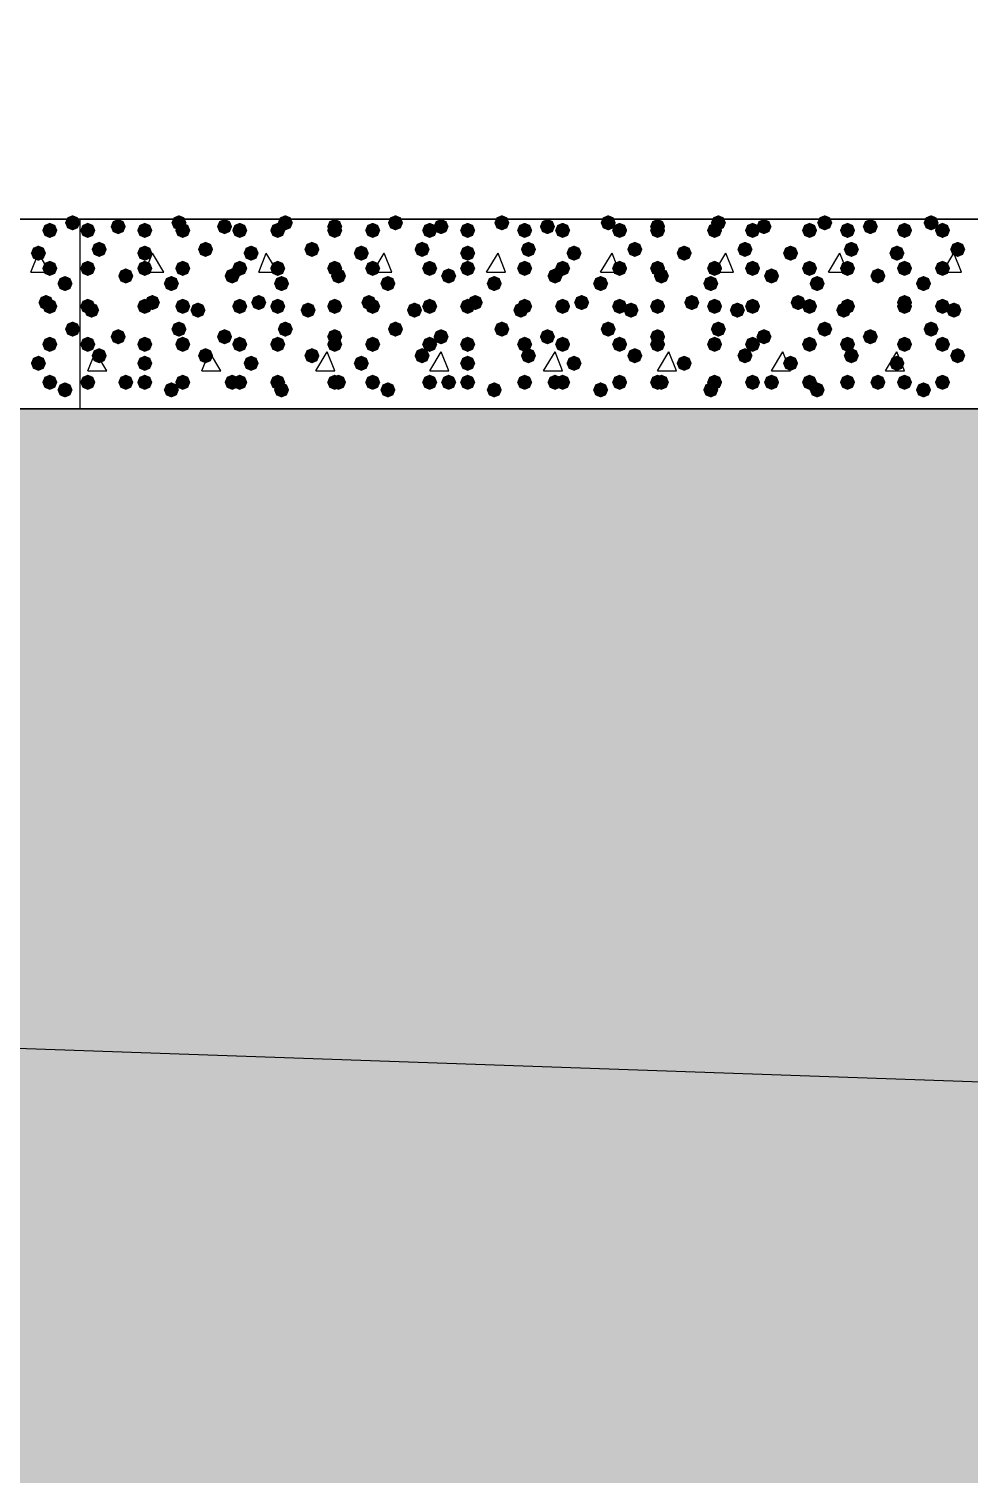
# Model space of a CAD drawing. Header units: millimetres. Extents: x 0 to 420, y 0 to 297.
# Drawn here: x 238.82 to 249.3, y 148.61 to 164.72 of the extents above; entities that cross this region are included whole.
import ezdxf

# ---------------------------------------------------------------- set-up
doc = ezdxf.new("R2010")
doc.units = ezdxf.units.MM
doc.layers.get('0').update_dxf_attribs({"linetype": 'CONTINUOUS'})

msp = doc.modelspace()

# ---------------------------------------------------------------- hatches: boundary and pattern name
at = {"true_color": 0x000007}
for points in [[(239.141, 162.475333), (239.116129, 162.415537), (239.056333, 162.390667), (238.996538, 162.415537), (238.971667, 162.475333), (238.996537, 162.535129), (239.056333, 162.56), (239.116129, 162.535129)], [(239.395, 162.56), (239.370129, 162.500204), (239.310333, 162.475333), (239.250538, 162.500204), (239.225667, 162.56), (239.250537, 162.619796), (239.310333, 162.644667), (239.370129, 162.619796)], [(239.014, 162.221333), (238.989129, 162.161537), (238.929333, 162.136667), (238.869538, 162.161537), (238.844667, 162.221333), (238.869537, 162.281129), (238.929333, 162.306), (238.989129, 162.281129)], [(239.141, 162.052), (239.116129, 161.992204), (239.056333, 161.967333), (238.996538, 161.992204), (238.971667, 162.052), (238.996537, 162.111796), (239.056333, 162.136667), (239.116129, 162.111796)], [(239.310333, 161.882667), (239.285462, 161.822871), (239.225667, 161.798), (239.165871, 161.822871), (239.141, 161.882667), (239.165871, 161.942462), (239.225667, 161.967333), (239.285462, 161.942463)], [(239.098667, 161.671), (239.073796, 161.611204), (239.014, 161.586333), (238.954204, 161.611204), (238.929333, 161.671), (238.954204, 161.730796), (239.014, 161.755667), (239.073796, 161.730796)], [(239.141, 161.628667), (239.116129, 161.568871), (239.056333, 161.544), (238.996538, 161.568871), (238.971667, 161.628667), (238.996537, 161.688462), (239.056333, 161.713333), (239.116129, 161.688463)], [(239.395, 161.374667), (239.370129, 161.314871), (239.310333, 161.29), (239.250538, 161.314871), (239.225667, 161.374667), (239.250537, 161.434462), (239.310333, 161.459333), (239.370129, 161.434463)], [(239.141, 161.205333), (239.116129, 161.145537), (239.056333, 161.120667), (238.996538, 161.145537), (238.971667, 161.205333), (238.996537, 161.265129), (239.056333, 161.29), (239.116129, 161.265129)], [(239.014, 160.993667), (238.989129, 160.933871), (238.929333, 160.909), (238.869538, 160.933871), (238.844667, 160.993667), (238.869537, 161.053462), (238.929333, 161.078333), (238.989129, 161.053463)], [(239.141, 160.782), (239.116129, 160.722204), (239.056333, 160.697333), (238.996538, 160.722204), (238.971667, 160.782), (238.996537, 160.841796), (239.056333, 160.866667), (239.116129, 160.841796)], [(239.310333, 160.697333), (239.285462, 160.637537), (239.225667, 160.612667), (239.165871, 160.637537), (239.141, 160.697333), (239.165871, 160.757129), (239.225667, 160.782), (239.285462, 160.757129)]]:
    msp.add_hatch(color=0, dxfattribs=at).paths.add_polyline_path(points, flags=0)
at = {"true_color": 0x000008}
for points in [[(239.564333, 162.475333), (239.539463, 162.415537), (239.479667, 162.390667), (239.419871, 162.415537), (239.395, 162.475333), (239.419871, 162.535129), (239.479667, 162.56), (239.539462, 162.535129)], [(239.903, 162.517667), (239.878129, 162.457871), (239.818333, 162.433), (239.758537, 162.457871), (239.733667, 162.517667), (239.758537, 162.577462), (239.818333, 162.602333), (239.878129, 162.577463)], [(240.199333, 162.475333), (240.174463, 162.415537), (240.114667, 162.390667), (240.054871, 162.415537), (240.03, 162.475333), (240.054871, 162.535129), (240.114667, 162.56), (240.174462, 162.535129)], [(240.580333, 162.56), (240.555462, 162.500204), (240.495667, 162.475333), (240.435871, 162.500204), (240.411, 162.56), (240.435871, 162.619796), (240.495667, 162.644667), (240.555462, 162.619796)], [(240.622667, 162.475333), (240.597796, 162.415537), (240.538, 162.390667), (240.478204, 162.415537), (240.453333, 162.475333), (240.478204, 162.535129), (240.538, 162.56), (240.597796, 162.535129)], [(241.088333, 162.517667), (241.063462, 162.457871), (241.003667, 162.433), (240.943871, 162.457871), (240.919, 162.517667), (240.943871, 162.577462), (241.003667, 162.602333), (241.063462, 162.577463)], [(241.257667, 162.475333), (241.232796, 162.415537), (241.173, 162.390667), (241.113204, 162.415537), (241.088333, 162.475333), (241.113204, 162.535129), (241.173, 162.56), (241.232796, 162.535129)], [(241.681, 162.475333), (241.656129, 162.415537), (241.596333, 162.390667), (241.536538, 162.415537), (241.511667, 162.475333), (241.536537, 162.535129), (241.596333, 162.56), (241.656129, 162.535129)], [(241.765667, 162.56), (241.740796, 162.500204), (241.681, 162.475333), (241.621204, 162.500204), (241.596333, 162.56), (241.621204, 162.619796), (241.681, 162.644667), (241.740796, 162.619796)], [(242.316, 162.517667), (242.291129, 162.457871), (242.231333, 162.433), (242.171538, 162.457871), (242.146667, 162.517667), (242.171537, 162.577462), (242.231333, 162.602333), (242.291129, 162.577463)], [(242.316, 162.475333), (242.291129, 162.415537), (242.231333, 162.390667), (242.171538, 162.415537), (242.146667, 162.475333), (242.171537, 162.535129), (242.231333, 162.56), (242.291129, 162.535129)], [(242.739333, 162.475333), (242.714463, 162.415537), (242.654667, 162.390667), (242.594871, 162.415537), (242.57, 162.475333), (242.594871, 162.535129), (242.654667, 162.56), (242.714462, 162.535129)], [(242.993333, 162.56), (242.968462, 162.500204), (242.908667, 162.475333), (242.848871, 162.500204), (242.824, 162.56), (242.848871, 162.619796), (242.908667, 162.644667), (242.968462, 162.619796)], [(243.374333, 162.475333), (243.349463, 162.415537), (243.289667, 162.390667), (243.229871, 162.415537), (243.205, 162.475333), (243.229871, 162.535129), (243.289667, 162.56), (243.349462, 162.535129)], [(243.501333, 162.517667), (243.476462, 162.457871), (243.416667, 162.433), (243.356871, 162.457871), (243.332, 162.517667), (243.356871, 162.577462), (243.416667, 162.602333), (243.476462, 162.577463)], [(243.797667, 162.475333), (243.772796, 162.415537), (243.713, 162.390667), (243.653204, 162.415537), (243.628333, 162.475333), (243.653204, 162.535129), (243.713, 162.56), (243.772796, 162.535129)], [(244.178667, 162.56), (244.153796, 162.500204), (244.094, 162.475333), (244.034204, 162.500204), (244.009333, 162.56), (244.034204, 162.619796), (244.094, 162.644667), (244.153796, 162.619796)], [(244.432667, 162.475333), (244.407796, 162.415537), (244.348, 162.390667), (244.288204, 162.415537), (244.263333, 162.475333), (244.288204, 162.535129), (244.348, 162.56), (244.407796, 162.535129)], [(244.686667, 162.517667), (244.661796, 162.457871), (244.602, 162.433), (244.542204, 162.457871), (244.517333, 162.517667), (244.542204, 162.577462), (244.602, 162.602333), (244.661796, 162.577463)], [(244.856, 162.475333), (244.831129, 162.415537), (244.771333, 162.390667), (244.711538, 162.415537), (244.686667, 162.475333), (244.711537, 162.535129), (244.771333, 162.56), (244.831129, 162.535129)], [(245.364, 162.56), (245.339129, 162.500204), (245.279333, 162.475333), (245.219538, 162.500204), (245.194667, 162.56), (245.219537, 162.619796), (245.279333, 162.644667), (245.339129, 162.619796)], [(245.491, 162.475333), (245.466129, 162.415537), (245.406333, 162.390667), (245.346538, 162.415537), (245.321667, 162.475333), (245.346537, 162.535129), (245.406333, 162.56), (245.466129, 162.535129)], [(245.914333, 162.517667), (245.889462, 162.457871), (245.829667, 162.433), (245.769871, 162.457871), (245.745, 162.517667), (245.769871, 162.577462), (245.829667, 162.602333), (245.889462, 162.577463)], [(245.914333, 162.475333), (245.889462, 162.415537), (245.829667, 162.390667), (245.769871, 162.415537), (245.745, 162.475333), (245.769871, 162.535129), (245.829667, 162.56), (245.889462, 162.535129)], [(246.549333, 162.475333), (246.524463, 162.415537), (246.464667, 162.390667), (246.404871, 162.415537), (246.38, 162.475333), (246.404871, 162.535129), (246.464667, 162.56), (246.524462, 162.535129)], [(246.591667, 162.56), (246.566796, 162.500204), (246.507, 162.475333), (246.447204, 162.500204), (246.422333, 162.56), (246.447204, 162.619796), (246.507, 162.644667), (246.566796, 162.619796)], [(246.972667, 162.475333), (246.947796, 162.415537), (246.888, 162.390667), (246.828204, 162.415537), (246.803333, 162.475333), (246.828204, 162.535129), (246.888, 162.56), (246.947796, 162.535129)], [(247.099667, 162.517667), (247.074796, 162.457871), (247.015, 162.433), (246.955204, 162.457871), (246.930333, 162.517667), (246.955204, 162.577462), (247.015, 162.602333), (247.074796, 162.577463)], [(247.607667, 162.475333), (247.582796, 162.415537), (247.523, 162.390667), (247.463204, 162.415537), (247.438333, 162.475333), (247.463204, 162.535129), (247.523, 162.56), (247.582796, 162.535129)], [(247.777, 162.56), (247.752129, 162.500204), (247.692333, 162.475333), (247.632537, 162.500204), (247.607667, 162.56), (247.632537, 162.619796), (247.692333, 162.644667), (247.752129, 162.619796)], [(248.031, 162.475333), (248.006129, 162.415537), (247.946333, 162.390667), (247.886538, 162.415537), (247.861667, 162.475333), (247.886537, 162.535129), (247.946333, 162.56), (248.006129, 162.535129)], [(248.285, 162.517667), (248.260129, 162.457871), (248.200333, 162.433), (248.140537, 162.457871), (248.115667, 162.517667), (248.140537, 162.577462), (248.200333, 162.602333), (248.260129, 162.577463)], [(248.666, 162.475333), (248.641129, 162.415537), (248.581333, 162.390667), (248.521538, 162.415537), (248.496667, 162.475333), (248.521537, 162.535129), (248.581333, 162.56), (248.641129, 162.535129)], [(248.962333, 162.56), (248.937462, 162.500204), (248.877667, 162.475333), (248.817871, 162.500204), (248.793, 162.56), (248.817871, 162.619796), (248.877667, 162.644667), (248.937462, 162.619796)], [(249.089333, 162.475333), (249.064462, 162.415537), (249.004667, 162.390667), (248.944871, 162.415537), (248.92, 162.475333), (248.944871, 162.535129), (249.004667, 162.56), (249.064462, 162.535129)], [(239.691333, 162.263667), (239.666462, 162.203871), (239.606667, 162.179), (239.546871, 162.203871), (239.522, 162.263667), (239.546871, 162.323462), (239.606667, 162.348333), (239.666462, 162.323463)], [(240.199333, 162.221333), (240.174463, 162.161537), (240.114667, 162.136667), (240.054871, 162.161537), (240.03, 162.221333), (240.054871, 162.281129), (240.114667, 162.306), (240.174462, 162.281129)], [(240.876667, 162.263667), (240.851796, 162.203871), (240.792, 162.179), (240.732204, 162.203871), (240.707333, 162.263667), (240.732204, 162.323462), (240.792, 162.348333), (240.851796, 162.323463)], [(241.384667, 162.221333), (241.359796, 162.161537), (241.3, 162.136667), (241.240204, 162.161537), (241.215333, 162.221333), (241.240204, 162.281129), (241.3, 162.306), (241.359796, 162.281129)], [(242.062, 162.263667), (242.037129, 162.203871), (241.977333, 162.179), (241.917537, 162.203871), (241.892667, 162.263667), (241.917537, 162.323462), (241.977333, 162.348333), (242.037129, 162.323463)], [(242.612333, 162.221333), (242.587462, 162.161537), (242.527667, 162.136667), (242.467871, 162.161537), (242.443, 162.221333), (242.467871, 162.281129), (242.527667, 162.306), (242.587462, 162.281129)], [(243.289667, 162.263667), (243.264796, 162.203871), (243.205, 162.179), (243.145204, 162.203871), (243.120333, 162.263667), (243.145204, 162.323462), (243.205, 162.348333), (243.264796, 162.323463)], [(243.797667, 162.221333), (243.772796, 162.161537), (243.713, 162.136667), (243.653204, 162.161537), (243.628333, 162.221333), (243.653204, 162.281129), (243.713, 162.306), (243.772796, 162.281129)], [(244.475, 162.263667), (244.450129, 162.203871), (244.390333, 162.179), (244.330537, 162.203871), (244.305667, 162.263667), (244.330537, 162.323462), (244.390333, 162.348333), (244.450129, 162.323463)], [(244.983, 162.221333), (244.958129, 162.161537), (244.898333, 162.136667), (244.838538, 162.161537), (244.813667, 162.221333), (244.838537, 162.281129), (244.898333, 162.306), (244.958129, 162.281129)], [(245.660333, 162.263667), (245.635462, 162.203871), (245.575667, 162.179), (245.515871, 162.203871), (245.491, 162.263667), (245.515871, 162.323462), (245.575667, 162.348333), (245.635462, 162.323463)], [(246.210667, 162.221333), (246.185796, 162.161537), (246.126, 162.136667), (246.066204, 162.161537), (246.041333, 162.221333), (246.066204, 162.281129), (246.126, 162.306), (246.185796, 162.281129)], [(246.888, 162.263667), (246.863129, 162.203871), (246.803333, 162.179), (246.743538, 162.203871), (246.718667, 162.263667), (246.743537, 162.323462), (246.803333, 162.348333), (246.863129, 162.323463)], [(247.396, 162.221333), (247.371129, 162.161537), (247.311333, 162.136667), (247.251538, 162.161537), (247.226667, 162.221333), (247.251537, 162.281129), (247.311333, 162.306), (247.371129, 162.281129)], [(248.073333, 162.263667), (248.048462, 162.203871), (247.988667, 162.179), (247.928871, 162.203871), (247.904, 162.263667), (247.928871, 162.323462), (247.988667, 162.348333), (248.048462, 162.323463)], [(248.581333, 162.221333), (248.556462, 162.161537), (248.496667, 162.136667), (248.436871, 162.161537), (248.412, 162.221333), (248.436871, 162.281129), (248.496667, 162.306), (248.556462, 162.281129)], [(249.258667, 162.263667), (249.233796, 162.203871), (249.174, 162.179), (249.114204, 162.203871), (249.089333, 162.263667), (249.114204, 162.323462), (249.174, 162.348333), (249.233796, 162.323463)], [(239.564333, 162.052), (239.539463, 161.992204), (239.479667, 161.967333), (239.419871, 161.992204), (239.395, 162.052), (239.419871, 162.111796), (239.479667, 162.136667), (239.539462, 162.111796)], [(240.199333, 162.052), (240.174463, 161.992204), (240.114667, 161.967333), (240.054871, 161.992204), (240.03, 162.052), (240.054871, 162.111796), (240.114667, 162.136667), (240.174462, 162.111796)], [(240.622667, 162.052), (240.597796, 161.992204), (240.538, 161.967333), (240.478204, 161.992204), (240.453333, 162.052), (240.478204, 162.111796), (240.538, 162.136667), (240.597796, 162.111796)], [(241.257667, 162.052), (241.232796, 161.992204), (241.173, 161.967333), (241.113204, 161.992204), (241.088333, 162.052), (241.113204, 162.111796), (241.173, 162.136667), (241.232796, 162.111796)], [(241.681, 162.052), (241.656129, 161.992204), (241.596333, 161.967333), (241.536538, 161.992204), (241.511667, 162.052), (241.536537, 162.111796), (241.596333, 162.136667), (241.656129, 162.111796)], [(242.316, 162.052), (242.291129, 161.992204), (242.231333, 161.967333), (242.171538, 161.992204), (242.146667, 162.052), (242.171537, 162.111796), (242.231333, 162.136667), (242.291129, 162.111796)], [(242.739333, 162.052), (242.714463, 161.992204), (242.654667, 161.967333), (242.594871, 161.992204), (242.57, 162.052), (242.594871, 162.111796), (242.654667, 162.136667), (242.714462, 162.111796)], [(243.374333, 162.052), (243.349463, 161.992204), (243.289667, 161.967333), (243.229871, 161.992204), (243.205, 162.052), (243.229871, 162.111796), (243.289667, 162.136667), (243.349462, 162.111796)], [(243.797667, 162.052), (243.772796, 161.992204), (243.713, 161.967333), (243.653204, 161.992204), (243.628333, 162.052), (243.653204, 162.111796), (243.713, 162.136667), (243.772796, 162.111796)], [(244.432667, 162.052), (244.407796, 161.992204), (244.348, 161.967333), (244.288204, 161.992204), (244.263333, 162.052), (244.288204, 162.111796), (244.348, 162.136667), (244.407796, 162.111796)], [(244.856, 162.052), (244.831129, 161.992204), (244.771333, 161.967333), (244.711538, 161.992204), (244.686667, 162.052), (244.711537, 162.111796), (244.771333, 162.136667), (244.831129, 162.111796)], [(245.491, 162.052), (245.466129, 161.992204), (245.406333, 161.967333), (245.346538, 161.992204), (245.321667, 162.052), (245.346537, 162.111796), (245.406333, 162.136667), (245.466129, 162.111796)], [(245.914333, 162.052), (245.889462, 161.992204), (245.829667, 161.967333), (245.769871, 161.992204), (245.745, 162.052), (245.769871, 162.111796), (245.829667, 162.136667), (245.889462, 162.111796)], [(246.549333, 162.052), (246.524463, 161.992204), (246.464667, 161.967333), (246.404871, 161.992204), (246.38, 162.052), (246.404871, 162.111796), (246.464667, 162.136667), (246.524462, 162.111796)], [(246.972667, 162.052), (246.947796, 161.992204), (246.888, 161.967333), (246.828204, 161.992204), (246.803333, 162.052), (246.828204, 162.111796), (246.888, 162.136667), (246.947796, 162.111796)], [(247.607667, 162.052), (247.582796, 161.992204), (247.523, 161.967333), (247.463204, 161.992204), (247.438333, 162.052), (247.463204, 162.111796), (247.523, 162.136667), (247.582796, 162.111796)], [(248.031, 162.052), (248.006129, 161.992204), (247.946333, 161.967333), (247.886538, 161.992204), (247.861667, 162.052), (247.886537, 162.111796), (247.946333, 162.136667), (248.006129, 162.111796)], [(248.666, 162.052), (248.641129, 161.992204), (248.581333, 161.967333), (248.521538, 161.992204), (248.496667, 162.052), (248.521537, 162.111796), (248.581333, 162.136667), (248.641129, 162.111796)], [(249.089333, 162.052), (249.064462, 161.992204), (249.004667, 161.967333), (248.944871, 161.992204), (248.92, 162.052), (248.944871, 162.111796), (249.004667, 162.136667), (249.064462, 162.111796)], [(239.987667, 161.967333), (239.962796, 161.907537), (239.903, 161.882667), (239.843204, 161.907537), (239.818333, 161.967333), (239.843204, 162.027129), (239.903, 162.052), (239.962796, 162.027129)], [(240.495667, 161.882667), (240.470796, 161.822871), (240.411, 161.798), (240.351204, 161.822871), (240.326333, 161.882667), (240.351204, 161.942462), (240.411, 161.967333), (240.470796, 161.942463)], [(241.173, 161.967333), (241.148129, 161.907537), (241.088333, 161.882667), (241.028538, 161.907537), (241.003667, 161.967333), (241.028537, 162.027129), (241.088333, 162.052), (241.148129, 162.027129)], [(241.723333, 161.882667), (241.698463, 161.822871), (241.638667, 161.798), (241.578871, 161.822871), (241.554, 161.882667), (241.578871, 161.942462), (241.638667, 161.967333), (241.698462, 161.942463)], [(242.358333, 161.967333), (242.333463, 161.907537), (242.273667, 161.882667), (242.213871, 161.907537), (242.189, 161.967333), (242.213871, 162.027129), (242.273667, 162.052), (242.333462, 162.027129)], [(242.908667, 161.882667), (242.883796, 161.822871), (242.824, 161.798), (242.764204, 161.822871), (242.739333, 161.882667), (242.764204, 161.942462), (242.824, 161.967333), (242.883796, 161.942463)], [(243.586, 161.967333), (243.561129, 161.907537), (243.501333, 161.882667), (243.441538, 161.907537), (243.416667, 161.967333), (243.441537, 162.027129), (243.501333, 162.052), (243.561129, 162.027129)], [(244.094, 161.882667), (244.069129, 161.822871), (244.009333, 161.798), (243.949538, 161.822871), (243.924667, 161.882667), (243.949537, 161.942462), (244.009333, 161.967333), (244.069129, 161.942463)], [(244.771333, 161.967333), (244.746462, 161.907537), (244.686667, 161.882667), (244.626871, 161.907537), (244.602, 161.967333), (244.626871, 162.027129), (244.686667, 162.052), (244.746462, 162.027129)], [(245.279333, 161.882667), (245.254462, 161.822871), (245.194667, 161.798), (245.134871, 161.822871), (245.11, 161.882667), (245.134871, 161.942462), (245.194667, 161.967333), (245.254462, 161.942463)], [(245.956667, 161.967333), (245.931796, 161.907537), (245.872, 161.882667), (245.812204, 161.907537), (245.787333, 161.967333), (245.812204, 162.027129), (245.872, 162.052), (245.931796, 162.027129)], [(246.507, 161.882667), (246.482129, 161.822871), (246.422333, 161.798), (246.362537, 161.822871), (246.337667, 161.882667), (246.362537, 161.942462), (246.422333, 161.967333), (246.482129, 161.942463)], [(247.184333, 161.967333), (247.159462, 161.907537), (247.099667, 161.882667), (247.039871, 161.907537), (247.015, 161.967333), (247.039871, 162.027129), (247.099667, 162.052), (247.159462, 162.027129)], [(247.692333, 161.882667), (247.667463, 161.822871), (247.607667, 161.798), (247.547871, 161.822871), (247.523, 161.882667), (247.547871, 161.942462), (247.607667, 161.967333), (247.667462, 161.942463)], [(248.369667, 161.967333), (248.344796, 161.907537), (248.285, 161.882667), (248.225204, 161.907537), (248.200333, 161.967333), (248.225204, 162.027129), (248.285, 162.052), (248.344796, 162.027129)], [(248.877667, 161.882667), (248.852796, 161.822871), (248.793, 161.798), (248.733204, 161.822871), (248.708333, 161.882667), (248.733204, 161.942462), (248.793, 161.967333), (248.852796, 161.942463)], [(240.284, 161.671), (240.259129, 161.611204), (240.199333, 161.586333), (240.139538, 161.611204), (240.114667, 161.671), (240.139537, 161.730796), (240.199333, 161.755667), (240.259129, 161.730796)], [(241.469333, 161.671), (241.444462, 161.611204), (241.384667, 161.586333), (241.324871, 161.611204), (241.3, 161.671), (241.324871, 161.730796), (241.384667, 161.755667), (241.444462, 161.730796)], [(242.697, 161.671), (242.672129, 161.611204), (242.612333, 161.586333), (242.552537, 161.611204), (242.527667, 161.671), (242.552537, 161.730796), (242.612333, 161.755667), (242.672129, 161.730796)], [(243.882333, 161.671), (243.857463, 161.611204), (243.797667, 161.586333), (243.737871, 161.611204), (243.713, 161.671), (243.737871, 161.730796), (243.797667, 161.755667), (243.857462, 161.730796)], [(245.067667, 161.671), (245.042796, 161.611204), (244.983, 161.586333), (244.923204, 161.611204), (244.898333, 161.671), (244.923204, 161.730796), (244.983, 161.755667), (245.042796, 161.730796)], [(246.295333, 161.671), (246.270462, 161.611204), (246.210667, 161.586333), (246.150871, 161.611204), (246.126, 161.671), (246.150871, 161.730796), (246.210667, 161.755667), (246.270462, 161.730796)], [(247.480667, 161.671), (247.455796, 161.611204), (247.396, 161.586333), (247.336204, 161.611204), (247.311333, 161.671), (247.336204, 161.730796), (247.396, 161.755667), (247.455796, 161.730796)], [(248.666, 161.671), (248.641129, 161.611204), (248.581333, 161.586333), (248.521538, 161.611204), (248.496667, 161.671), (248.521537, 161.730796), (248.581333, 161.755667), (248.641129, 161.730796)], [(239.564333, 161.628667), (239.539463, 161.568871), (239.479667, 161.544), (239.419871, 161.568871), (239.395, 161.628667), (239.419871, 161.688462), (239.479667, 161.713333), (239.539462, 161.688463)], [(239.606667, 161.586333), (239.581796, 161.526537), (239.522, 161.501667), (239.462204, 161.526537), (239.437333, 161.586333), (239.462204, 161.646129), (239.522, 161.671), (239.581796, 161.646129)], [(240.199333, 161.628667), (240.174463, 161.568871), (240.114667, 161.544), (240.054871, 161.568871), (240.03, 161.628667), (240.054871, 161.688462), (240.114667, 161.713333), (240.174462, 161.688463)], [(240.622667, 161.628667), (240.597796, 161.568871), (240.538, 161.544), (240.478204, 161.568871), (240.453333, 161.628667), (240.478204, 161.688462), (240.538, 161.713333), (240.597796, 161.688463)], [(240.792, 161.586333), (240.767129, 161.526537), (240.707333, 161.501667), (240.647538, 161.526537), (240.622667, 161.586333), (240.647537, 161.646129), (240.707333, 161.671), (240.767129, 161.646129)], [(241.257667, 161.628667), (241.232796, 161.568871), (241.173, 161.544), (241.113204, 161.568871), (241.088333, 161.628667), (241.113204, 161.688462), (241.173, 161.713333), (241.232796, 161.688463)], [(241.681, 161.628667), (241.656129, 161.568871), (241.596333, 161.544), (241.536538, 161.568871), (241.511667, 161.628667), (241.536537, 161.688462), (241.596333, 161.713333), (241.656129, 161.688463)], [(242.019667, 161.586333), (241.994796, 161.526537), (241.935, 161.501667), (241.875204, 161.526537), (241.850333, 161.586333), (241.875204, 161.646129), (241.935, 161.671), (241.994796, 161.646129)], [(242.316, 161.628667), (242.291129, 161.568871), (242.231333, 161.544), (242.171538, 161.568871), (242.146667, 161.628667), (242.171537, 161.688462), (242.231333, 161.713333), (242.291129, 161.688463)], [(242.739333, 161.628667), (242.714463, 161.568871), (242.654667, 161.544), (242.594871, 161.568871), (242.57, 161.628667), (242.594871, 161.688462), (242.654667, 161.713333), (242.714462, 161.688463)], [(243.205, 161.586333), (243.180129, 161.526537), (243.120333, 161.501667), (243.060538, 161.526537), (243.035667, 161.586333), (243.060537, 161.646129), (243.120333, 161.671), (243.180129, 161.646129)], [(243.374333, 161.628667), (243.349463, 161.568871), (243.289667, 161.544), (243.229871, 161.568871), (243.205, 161.628667), (243.229871, 161.688462), (243.289667, 161.713333), (243.349462, 161.688463)], [(243.797667, 161.628667), (243.772796, 161.568871), (243.713, 161.544), (243.653204, 161.568871), (243.628333, 161.628667), (243.653204, 161.688462), (243.713, 161.713333), (243.772796, 161.688463)], [(244.390333, 161.586333), (244.365462, 161.526537), (244.305667, 161.501667), (244.245871, 161.526537), (244.221, 161.586333), (244.245871, 161.646129), (244.305667, 161.671), (244.365462, 161.646129)], [(244.432667, 161.628667), (244.407796, 161.568871), (244.348, 161.544), (244.288204, 161.568871), (244.263333, 161.628667), (244.288204, 161.688462), (244.348, 161.713333), (244.407796, 161.688463)], [(244.856, 161.628667), (244.831129, 161.568871), (244.771333, 161.544), (244.711538, 161.568871), (244.686667, 161.628667), (244.711537, 161.688462), (244.771333, 161.713333), (244.831129, 161.688463)], [(245.491, 161.628667), (245.466129, 161.568871), (245.406333, 161.544), (245.346538, 161.568871), (245.321667, 161.628667), (245.346537, 161.688462), (245.406333, 161.713333), (245.466129, 161.688463)], [(245.618, 161.586333), (245.593129, 161.526537), (245.533333, 161.501667), (245.473537, 161.526537), (245.448667, 161.586333), (245.473537, 161.646129), (245.533333, 161.671), (245.593129, 161.646129)], [(245.914333, 161.628667), (245.889462, 161.568871), (245.829667, 161.544), (245.769871, 161.568871), (245.745, 161.628667), (245.769871, 161.688462), (245.829667, 161.713333), (245.889462, 161.688463)], [(246.549333, 161.628667), (246.524463, 161.568871), (246.464667, 161.544), (246.404871, 161.568871), (246.38, 161.628667), (246.404871, 161.688462), (246.464667, 161.713333), (246.524462, 161.688463)], [(246.803333, 161.586333), (246.778462, 161.526537), (246.718667, 161.501667), (246.658871, 161.526537), (246.634, 161.586333), (246.658871, 161.646129), (246.718667, 161.671), (246.778462, 161.646129)], [(246.972667, 161.628667), (246.947796, 161.568871), (246.888, 161.544), (246.828204, 161.568871), (246.803333, 161.628667), (246.828204, 161.688462), (246.888, 161.713333), (246.947796, 161.688463)], [(247.607667, 161.628667), (247.582796, 161.568871), (247.523, 161.544), (247.463204, 161.568871), (247.438333, 161.628667), (247.463204, 161.688462), (247.523, 161.713333), (247.582796, 161.688463)], [(247.988667, 161.586333), (247.963796, 161.526537), (247.904, 161.501667), (247.844204, 161.526537), (247.819333, 161.586333), (247.844204, 161.646129), (247.904, 161.671), (247.963796, 161.646129)], [(248.031, 161.628667), (248.006129, 161.568871), (247.946333, 161.544), (247.886538, 161.568871), (247.861667, 161.628667), (247.886537, 161.688462), (247.946333, 161.713333), (248.006129, 161.688463)], [(248.666, 161.628667), (248.641129, 161.568871), (248.581333, 161.544), (248.521538, 161.568871), (248.496667, 161.628667), (248.521537, 161.688462), (248.581333, 161.713333), (248.641129, 161.688463)], [(249.089333, 161.628667), (249.064462, 161.568871), (249.004667, 161.544), (248.944871, 161.568871), (248.92, 161.628667), (248.944871, 161.688462), (249.004667, 161.713333), (249.064462, 161.688463)], [(249.216333, 161.586333), (249.191462, 161.526537), (249.131667, 161.501667), (249.071871, 161.526537), (249.047, 161.586333), (249.071871, 161.646129), (249.131667, 161.671), (249.191462, 161.646129)], [(240.580333, 161.374667), (240.555462, 161.314871), (240.495667, 161.29), (240.435871, 161.314871), (240.411, 161.374667), (240.435871, 161.434462), (240.495667, 161.459333), (240.555462, 161.434463)], [(241.765667, 161.374667), (241.740796, 161.314871), (241.681, 161.29), (241.621204, 161.314871), (241.596333, 161.374667), (241.621204, 161.434462), (241.681, 161.459333), (241.740796, 161.434463)], [(242.993333, 161.374667), (242.968462, 161.314871), (242.908667, 161.29), (242.848871, 161.314871), (242.824, 161.374667), (242.848871, 161.434462), (242.908667, 161.459333), (242.968462, 161.434463)], [(244.178667, 161.374667), (244.153796, 161.314871), (244.094, 161.29), (244.034204, 161.314871), (244.009333, 161.374667), (244.034204, 161.434462), (244.094, 161.459333), (244.153796, 161.434463)], [(245.364, 161.374667), (245.339129, 161.314871), (245.279333, 161.29), (245.219538, 161.314871), (245.194667, 161.374667), (245.219537, 161.434462), (245.279333, 161.459333), (245.339129, 161.434463)], [(246.591667, 161.374667), (246.566796, 161.314871), (246.507, 161.29), (246.447204, 161.314871), (246.422333, 161.374667), (246.447204, 161.434462), (246.507, 161.459333), (246.566796, 161.434463)], [(247.777, 161.374667), (247.752129, 161.314871), (247.692333, 161.29), (247.632537, 161.314871), (247.607667, 161.374667), (247.632537, 161.434462), (247.692333, 161.459333), (247.752129, 161.434463)], [(248.962333, 161.374667), (248.937462, 161.314871), (248.877667, 161.29), (248.817871, 161.314871), (248.793, 161.374667), (248.817871, 161.434462), (248.877667, 161.459333), (248.937462, 161.434463)], [(239.564333, 161.205333), (239.539463, 161.145537), (239.479667, 161.120667), (239.419871, 161.145537), (239.395, 161.205333), (239.419871, 161.265129), (239.479667, 161.29), (239.539462, 161.265129)], [(239.903, 161.29), (239.878129, 161.230204), (239.818333, 161.205333), (239.758537, 161.230204), (239.733667, 161.29), (239.758537, 161.349796), (239.818333, 161.374667), (239.878129, 161.349796)], [(240.199333, 161.205333), (240.174463, 161.145537), (240.114667, 161.120667), (240.054871, 161.145537), (240.03, 161.205333), (240.054871, 161.265129), (240.114667, 161.29), (240.174462, 161.265129)], [(240.622667, 161.205333), (240.597796, 161.145537), (240.538, 161.120667), (240.478204, 161.145537), (240.453333, 161.205333), (240.478204, 161.265129), (240.538, 161.29), (240.597796, 161.265129)], [(241.088333, 161.29), (241.063462, 161.230204), (241.003667, 161.205333), (240.943871, 161.230204), (240.919, 161.29), (240.943871, 161.349796), (241.003667, 161.374667), (241.063462, 161.349796)], [(241.257667, 161.205333), (241.232796, 161.145537), (241.173, 161.120667), (241.113204, 161.145537), (241.088333, 161.205333), (241.113204, 161.265129), (241.173, 161.29), (241.232796, 161.265129)], [(241.681, 161.205333), (241.656129, 161.145537), (241.596333, 161.120667), (241.536538, 161.145537), (241.511667, 161.205333), (241.536537, 161.265129), (241.596333, 161.29), (241.656129, 161.265129)], [(242.316, 161.29), (242.291129, 161.230204), (242.231333, 161.205333), (242.171538, 161.230204), (242.146667, 161.29), (242.171537, 161.349796), (242.231333, 161.374667), (242.291129, 161.349796)], [(242.316, 161.205333), (242.291129, 161.145537), (242.231333, 161.120667), (242.171538, 161.145537), (242.146667, 161.205333), (242.171537, 161.265129), (242.231333, 161.29), (242.291129, 161.265129)], [(242.739333, 161.205333), (242.714463, 161.145537), (242.654667, 161.120667), (242.594871, 161.145537), (242.57, 161.205333), (242.594871, 161.265129), (242.654667, 161.29), (242.714462, 161.265129)], [(243.374333, 161.205333), (243.349463, 161.145537), (243.289667, 161.120667), (243.229871, 161.145537), (243.205, 161.205333), (243.229871, 161.265129), (243.289667, 161.29), (243.349462, 161.265129)], [(243.501333, 161.29), (243.476462, 161.230204), (243.416667, 161.205333), (243.356871, 161.230204), (243.332, 161.29), (243.356871, 161.349796), (243.416667, 161.374667), (243.476462, 161.349796)], [(243.797667, 161.205333), (243.772796, 161.145537), (243.713, 161.120667), (243.653204, 161.145537), (243.628333, 161.205333), (243.653204, 161.265129), (243.713, 161.29), (243.772796, 161.265129)], [(244.432667, 161.205333), (244.407796, 161.145537), (244.348, 161.120667), (244.288204, 161.145537), (244.263333, 161.205333), (244.288204, 161.265129), (244.348, 161.29), (244.407796, 161.265129)], [(244.686667, 161.29), (244.661796, 161.230204), (244.602, 161.205333), (244.542204, 161.230204), (244.517333, 161.29), (244.542204, 161.349796), (244.602, 161.374667), (244.661796, 161.349796)], [(244.856, 161.205333), (244.831129, 161.145537), (244.771333, 161.120667), (244.711538, 161.145537), (244.686667, 161.205333), (244.711537, 161.265129), (244.771333, 161.29), (244.831129, 161.265129)], [(245.491, 161.205333), (245.466129, 161.145537), (245.406333, 161.120667), (245.346538, 161.145537), (245.321667, 161.205333), (245.346537, 161.265129), (245.406333, 161.29), (245.466129, 161.265129)], [(245.914333, 161.29), (245.889462, 161.230204), (245.829667, 161.205333), (245.769871, 161.230204), (245.745, 161.29), (245.769871, 161.349796), (245.829667, 161.374667), (245.889462, 161.349796)], [(245.914333, 161.205333), (245.889462, 161.145537), (245.829667, 161.120667), (245.769871, 161.145537), (245.745, 161.205333), (245.769871, 161.265129), (245.829667, 161.29), (245.889462, 161.265129)], [(246.549333, 161.205333), (246.524463, 161.145537), (246.464667, 161.120667), (246.404871, 161.145537), (246.38, 161.205333), (246.404871, 161.265129), (246.464667, 161.29), (246.524462, 161.265129)], [(246.972667, 161.205333), (246.947796, 161.145537), (246.888, 161.120667), (246.828204, 161.145537), (246.803333, 161.205333), (246.828204, 161.265129), (246.888, 161.29), (246.947796, 161.265129)], [(247.099667, 161.29), (247.074796, 161.230204), (247.015, 161.205333), (246.955204, 161.230204), (246.930333, 161.29), (246.955204, 161.349796), (247.015, 161.374667), (247.074796, 161.349796)], [(247.607667, 161.205333), (247.582796, 161.145537), (247.523, 161.120667), (247.463204, 161.145537), (247.438333, 161.205333), (247.463204, 161.265129), (247.523, 161.29), (247.582796, 161.265129)], [(248.031, 161.205333), (248.006129, 161.145537), (247.946333, 161.120667), (247.886538, 161.145537), (247.861667, 161.205333), (247.886537, 161.265129), (247.946333, 161.29), (248.006129, 161.265129)], [(248.285, 161.29), (248.260129, 161.230204), (248.200333, 161.205333), (248.140537, 161.230204), (248.115667, 161.29), (248.140537, 161.349796), (248.200333, 161.374667), (248.260129, 161.349796)], [(248.666, 161.205333), (248.641129, 161.145537), (248.581333, 161.120667), (248.521538, 161.145537), (248.496667, 161.205333), (248.521537, 161.265129), (248.581333, 161.29), (248.641129, 161.265129)], [(249.089333, 161.205333), (249.064462, 161.145537), (249.004667, 161.120667), (248.944871, 161.145537), (248.92, 161.205333), (248.944871, 161.265129), (249.004667, 161.29), (249.064462, 161.265129)], [(239.691333, 161.078333), (239.666462, 161.018537), (239.606667, 160.993667), (239.546871, 161.018537), (239.522, 161.078333), (239.546871, 161.138129), (239.606667, 161.163), (239.666462, 161.138129)], [(240.876667, 161.078333), (240.851796, 161.018537), (240.792, 160.993667), (240.732204, 161.018537), (240.707333, 161.078333), (240.732204, 161.138129), (240.792, 161.163), (240.851796, 161.138129)], [(242.062, 161.078333), (242.037129, 161.018537), (241.977333, 160.993667), (241.917537, 161.018537), (241.892667, 161.078333), (241.917537, 161.138129), (241.977333, 161.163), (242.037129, 161.138129)], [(243.289667, 161.078333), (243.264796, 161.018537), (243.205, 160.993667), (243.145204, 161.018537), (243.120333, 161.078333), (243.145204, 161.138129), (243.205, 161.163), (243.264796, 161.138129)], [(244.475, 161.078333), (244.450129, 161.018537), (244.390333, 160.993667), (244.330537, 161.018537), (244.305667, 161.078333), (244.330537, 161.138129), (244.390333, 161.163), (244.450129, 161.138129)], [(245.660333, 161.078333), (245.635462, 161.018537), (245.575667, 160.993667), (245.515871, 161.018537), (245.491, 161.078333), (245.515871, 161.138129), (245.575667, 161.163), (245.635462, 161.138129)], [(246.888, 161.078333), (246.863129, 161.018537), (246.803333, 160.993667), (246.743538, 161.018537), (246.718667, 161.078333), (246.743537, 161.138129), (246.803333, 161.163), (246.863129, 161.138129)], [(248.073333, 161.078333), (248.048462, 161.018537), (247.988667, 160.993667), (247.928871, 161.018537), (247.904, 161.078333), (247.928871, 161.138129), (247.988667, 161.163), (248.048462, 161.138129)], [(249.258667, 161.078333), (249.233796, 161.018537), (249.174, 160.993667), (249.114204, 161.018537), (249.089333, 161.078333), (249.114204, 161.138129), (249.174, 161.163), (249.233796, 161.138129)], [(240.199333, 160.993667), (240.174463, 160.933871), (240.114667, 160.909), (240.054871, 160.933871), (240.03, 160.993667), (240.054871, 161.053462), (240.114667, 161.078333), (240.174462, 161.053463)], [(241.384667, 160.993667), (241.359796, 160.933871), (241.3, 160.909), (241.240204, 160.933871), (241.215333, 160.993667), (241.240204, 161.053462), (241.3, 161.078333), (241.359796, 161.053463)], [(242.612333, 160.993667), (242.587462, 160.933871), (242.527667, 160.909), (242.467871, 160.933871), (242.443, 160.993667), (242.467871, 161.053462), (242.527667, 161.078333), (242.587462, 161.053463)], [(243.797667, 160.993667), (243.772796, 160.933871), (243.713, 160.909), (243.653204, 160.933871), (243.628333, 160.993667), (243.653204, 161.053462), (243.713, 161.078333), (243.772796, 161.053463)], [(244.983, 160.993667), (244.958129, 160.933871), (244.898333, 160.909), (244.838538, 160.933871), (244.813667, 160.993667), (244.838537, 161.053462), (244.898333, 161.078333), (244.958129, 161.053463)], [(246.210667, 160.993667), (246.185796, 160.933871), (246.126, 160.909), (246.066204, 160.933871), (246.041333, 160.993667), (246.066204, 161.053462), (246.126, 161.078333), (246.185796, 161.053463)], [(247.396, 160.993667), (247.371129, 160.933871), (247.311333, 160.909), (247.251538, 160.933871), (247.226667, 160.993667), (247.251537, 161.053462), (247.311333, 161.078333), (247.371129, 161.053463)], [(248.581333, 160.993667), (248.556462, 160.933871), (248.496667, 160.909), (248.436871, 160.933871), (248.412, 160.993667), (248.436871, 161.053462), (248.496667, 161.078333), (248.556462, 161.053463)], [(239.564333, 160.782), (239.539463, 160.722204), (239.479667, 160.697333), (239.419871, 160.722204), (239.395, 160.782), (239.419871, 160.841796), (239.479667, 160.866667), (239.539462, 160.841796)], [(239.987667, 160.782), (239.962796, 160.722204), (239.903, 160.697333), (239.843204, 160.722204), (239.818333, 160.782), (239.843204, 160.841796), (239.903, 160.866667), (239.962796, 160.841796)], [(240.199333, 160.782), (240.174463, 160.722204), (240.114667, 160.697333), (240.054871, 160.722204), (240.03, 160.782), (240.054871, 160.841796), (240.114667, 160.866667), (240.174462, 160.841796)], [(240.495667, 160.697333), (240.470796, 160.637537), (240.411, 160.612667), (240.351204, 160.637537), (240.326333, 160.697333), (240.351204, 160.757129), (240.411, 160.782), (240.470796, 160.757129)], [(240.622667, 160.782), (240.597796, 160.722204), (240.538, 160.697333), (240.478204, 160.722204), (240.453333, 160.782), (240.478204, 160.841796), (240.538, 160.866667), (240.597796, 160.841796)], [(241.173, 160.782), (241.148129, 160.722204), (241.088333, 160.697333), (241.028538, 160.722204), (241.003667, 160.782), (241.028537, 160.841796), (241.088333, 160.866667), (241.148129, 160.841796)], [(241.257667, 160.782), (241.232796, 160.722204), (241.173, 160.697333), (241.113204, 160.722204), (241.088333, 160.782), (241.113204, 160.841796), (241.173, 160.866667), (241.232796, 160.841796)], [(241.681, 160.782), (241.656129, 160.722204), (241.596333, 160.697333), (241.536538, 160.722204), (241.511667, 160.782), (241.536537, 160.841796), (241.596333, 160.866667), (241.656129, 160.841796)], [(241.723333, 160.697333), (241.698463, 160.637537), (241.638667, 160.612667), (241.578871, 160.637537), (241.554, 160.697333), (241.578871, 160.757129), (241.638667, 160.782), (241.698462, 160.757129)], [(242.316, 160.782), (242.291129, 160.722204), (242.231333, 160.697333), (242.171538, 160.722204), (242.146667, 160.782), (242.171537, 160.841796), (242.231333, 160.866667), (242.291129, 160.841796)], [(242.358333, 160.782), (242.333463, 160.722204), (242.273667, 160.697333), (242.213871, 160.722204), (242.189, 160.782), (242.213871, 160.841796), (242.273667, 160.866667), (242.333462, 160.841796)], [(242.739333, 160.782), (242.714463, 160.722204), (242.654667, 160.697333), (242.594871, 160.722204), (242.57, 160.782), (242.594871, 160.841796), (242.654667, 160.866667), (242.714462, 160.841796)], [(242.908667, 160.697333), (242.883796, 160.637537), (242.824, 160.612667), (242.764204, 160.637537), (242.739333, 160.697333), (242.764204, 160.757129), (242.824, 160.782), (242.883796, 160.757129)], [(243.374333, 160.782), (243.349463, 160.722204), (243.289667, 160.697333), (243.229871, 160.722204), (243.205, 160.782), (243.229871, 160.841796), (243.289667, 160.866667), (243.349462, 160.841796)], [(243.586, 160.782), (243.561129, 160.722204), (243.501333, 160.697333), (243.441538, 160.722204), (243.416667, 160.782), (243.441537, 160.841796), (243.501333, 160.866667), (243.561129, 160.841796)], [(243.797667, 160.782), (243.772796, 160.722204), (243.713, 160.697333), (243.653204, 160.722204), (243.628333, 160.782), (243.653204, 160.841796), (243.713, 160.866667), (243.772796, 160.841796)], [(244.094, 160.697333), (244.069129, 160.637537), (244.009333, 160.612667), (243.949538, 160.637537), (243.924667, 160.697333), (243.949537, 160.757129), (244.009333, 160.782), (244.069129, 160.757129)], [(244.432667, 160.782), (244.407796, 160.722204), (244.348, 160.697333), (244.288204, 160.722204), (244.263333, 160.782), (244.288204, 160.841796), (244.348, 160.866667), (244.407796, 160.841796)], [(244.771333, 160.782), (244.746462, 160.722204), (244.686667, 160.697333), (244.626871, 160.722204), (244.602, 160.782), (244.626871, 160.841796), (244.686667, 160.866667), (244.746462, 160.841796)], [(244.856, 160.782), (244.831129, 160.722204), (244.771333, 160.697333), (244.711538, 160.722204), (244.686667, 160.782), (244.711537, 160.841796), (244.771333, 160.866667), (244.831129, 160.841796)], [(245.279333, 160.697333), (245.254462, 160.637537), (245.194667, 160.612667), (245.134871, 160.637537), (245.11, 160.697333), (245.134871, 160.757129), (245.194667, 160.782), (245.254462, 160.757129)], [(245.491, 160.782), (245.466129, 160.722204), (245.406333, 160.697333), (245.346538, 160.722204), (245.321667, 160.782), (245.346537, 160.841796), (245.406333, 160.866667), (245.466129, 160.841796)], [(245.914333, 160.782), (245.889462, 160.722204), (245.829667, 160.697333), (245.769871, 160.722204), (245.745, 160.782), (245.769871, 160.841796), (245.829667, 160.866667), (245.889462, 160.841796)], [(245.956667, 160.782), (245.931796, 160.722204), (245.872, 160.697333), (245.812204, 160.722204), (245.787333, 160.782), (245.812204, 160.841796), (245.872, 160.866667), (245.931796, 160.841796)], [(246.507, 160.697333), (246.482129, 160.637537), (246.422333, 160.612667), (246.362537, 160.637537), (246.337667, 160.697333), (246.362537, 160.757129), (246.422333, 160.782), (246.482129, 160.757129)], [(246.549333, 160.782), (246.524463, 160.722204), (246.464667, 160.697333), (246.404871, 160.722204), (246.38, 160.782), (246.404871, 160.841796), (246.464667, 160.866667), (246.524462, 160.841796)], [(246.972667, 160.782), (246.947796, 160.722204), (246.888, 160.697333), (246.828204, 160.722204), (246.803333, 160.782), (246.828204, 160.841796), (246.888, 160.866667), (246.947796, 160.841796)], [(247.184333, 160.782), (247.159462, 160.722204), (247.099667, 160.697333), (247.039871, 160.722204), (247.015, 160.782), (247.039871, 160.841796), (247.099667, 160.866667), (247.159462, 160.841796)], [(247.607667, 160.782), (247.582796, 160.722204), (247.523, 160.697333), (247.463204, 160.722204), (247.438333, 160.782), (247.463204, 160.841796), (247.523, 160.866667), (247.582796, 160.841796)], [(247.692333, 160.697333), (247.667463, 160.637537), (247.607667, 160.612667), (247.547871, 160.637537), (247.523, 160.697333), (247.547871, 160.757129), (247.607667, 160.782), (247.667462, 160.757129)], [(248.031, 160.782), (248.006129, 160.722204), (247.946333, 160.697333), (247.886538, 160.722204), (247.861667, 160.782), (247.886537, 160.841796), (247.946333, 160.866667), (248.006129, 160.841796)], [(248.369667, 160.782), (248.344796, 160.722204), (248.285, 160.697333), (248.225204, 160.722204), (248.200333, 160.782), (248.225204, 160.841796), (248.285, 160.866667), (248.344796, 160.841796)], [(248.666, 160.782), (248.641129, 160.722204), (248.581333, 160.697333), (248.521538, 160.722204), (248.496667, 160.782), (248.521537, 160.841796), (248.581333, 160.866667), (248.641129, 160.841796)], [(248.877667, 160.697333), (248.852796, 160.637537), (248.793, 160.612667), (248.733204, 160.637537), (248.708333, 160.697333), (248.733204, 160.757129), (248.793, 160.782), (248.852796, 160.757129)], [(249.089333, 160.782), (249.064462, 160.722204), (249.004667, 160.697333), (248.944871, 160.722204), (248.92, 160.782), (248.944871, 160.841796), (249.004667, 160.866667), (249.064462, 160.841796)]]:
    msp.add_hatch(color=0, dxfattribs=at).paths.add_polyline_path(points, flags=0)
h = msp.add_hatch(color=0, dxfattribs=at)
h.paths.add_polyline_path([(379.603, 160.485667), (33.528, 160.485667), (379.603, 148.463)], flags=0)
h.paths.add_polyline_path([(33.528, 160.485667), (379.603, 148.463), (33.528, 148.463)], flags=0)

# ---------------------------------------------------------------- linework, layer by layer
at = {"color": 0, "true_color": 0x000007}
for points in [[(32.469667, 183.811333), (32.469667, 160.485667), (380.661333, 160.485667), (380.661333, 183.811333), (218.228333, 183.811333), (218.228333, 204.978), (194.902667, 204.978), (194.902667, 183.811333)], [(32.469667, 183.811333), (32.469667, 160.485667), (380.661333, 160.485667), (380.661333, 183.811333), (218.228333, 183.811333), (218.228333, 204.978), (194.902667, 204.978), (194.902667, 183.811333)], [(237.278333, 162.602333), (237.278333, 160.485667), (239.395, 160.485667), (239.395, 162.602333)]]:
    msp.add_lwpolyline(points, close=True, dxfattribs=at)
at = {"color": 0, "true_color": 0x0000fd}
msp.add_lwpolyline([(34.586333, 162.602333), (378.544667, 162.602333), (378.544667, 181.694667), (216.111667, 181.694667), (216.111667, 202.861333), (197.019333, 202.861333), (197.019333, 181.694667), (34.586333, 181.694667)], close=True, dxfattribs=at)
at = {"color": 0, "true_color": 0x000007}
for points in [[(258.487333, 162.602333), (239.395, 162.602333)], [(238.844667, 162.009667), (238.929333, 162.221333)], [(239.056333, 162.009667), (238.929333, 162.221333)], [(238.844667, 162.009667), (239.056333, 162.009667)], [(239.395, 160.485667), (258.487333, 160.485667)]]:
    msp.add_lwpolyline(points, dxfattribs=at)
at = {"color": 0, "true_color": 0x000008}
for points in [[(240.114667, 162.009667), (240.199333, 162.221333)], [(240.326333, 162.009667), (240.199333, 162.221333)], [(241.384667, 162.009667), (241.469333, 162.221333)], [(241.596333, 162.009667), (241.469333, 162.221333)], [(242.654667, 162.009667), (242.781667, 162.221333)], [(242.866333, 162.009667), (242.781667, 162.221333)], [(243.924667, 162.009667), (244.051667, 162.221333)], [(244.136333, 162.009667), (244.051667, 162.221333)], [(245.194667, 162.009667), (245.321667, 162.221333)], [(245.406333, 162.009667), (245.321667, 162.221333)], [(246.464667, 162.009667), (246.591667, 162.221333)], [(246.676333, 162.009667), (246.591667, 162.221333)], [(247.734667, 162.009667), (247.861667, 162.221333)], [(247.946333, 162.009667), (247.861667, 162.221333)], [(249.004667, 162.009667), (249.131667, 162.221333)], [(249.216333, 162.009667), (249.131667, 162.221333)], [(240.114667, 162.009667), (240.326333, 162.009667)], [(241.384667, 162.009667), (241.596333, 162.009667)], [(242.654667, 162.009667), (242.866333, 162.009667)], [(243.924667, 162.009667), (244.136333, 162.009667)], [(245.194667, 162.009667), (245.406333, 162.009667)], [(246.464667, 162.009667), (246.676333, 162.009667)], [(247.734667, 162.009667), (247.946333, 162.009667)], [(249.004667, 162.009667), (249.216333, 162.009667)], [(239.479667, 160.909), (239.564333, 161.120667)], [(239.691333, 160.909), (239.564333, 161.120667)], [(240.749667, 160.909), (240.834333, 161.120667)], [(240.961333, 160.909), (240.834333, 161.120667)], [(242.019667, 160.909), (242.146667, 161.120667)], [(242.231333, 160.909), (242.146667, 161.120667)], [(243.289667, 160.909), (243.416667, 161.120667)], [(243.501333, 160.909), (243.416667, 161.120667)], [(244.559667, 160.909), (244.686667, 161.120667)], [(244.771333, 160.909), (244.686667, 161.120667)], [(245.829667, 160.909), (245.956667, 161.120667)], [(246.041333, 160.909), (245.956667, 161.120667)], [(247.099667, 160.909), (247.226667, 161.120667)], [(247.311333, 160.909), (247.226667, 161.120667)], [(248.369667, 160.909), (248.496667, 161.120667)], [(248.581333, 160.909), (248.496667, 161.120667)], [(239.479667, 160.909), (239.691333, 160.909)], [(240.749667, 160.909), (240.961333, 160.909)], [(242.019667, 160.909), (242.231333, 160.909)], [(243.289667, 160.909), (243.501333, 160.909)], [(244.559667, 160.909), (244.771333, 160.909)], [(245.829667, 160.909), (246.041333, 160.909)], [(247.099667, 160.909), (247.311333, 160.909)], [(248.369667, 160.909), (248.581333, 160.909)]]:
    msp.add_lwpolyline(points, dxfattribs=at)
for points in [[(379.603, 160.485667), (33.528, 160.485667), (379.603, 148.463)], [(33.528, 160.485667), (379.603, 148.463), (33.528, 148.463)]]:
    msp.add_lwpolyline(points, close=True, dxfattribs=at)

doc.saveas('drawing.dxf')
